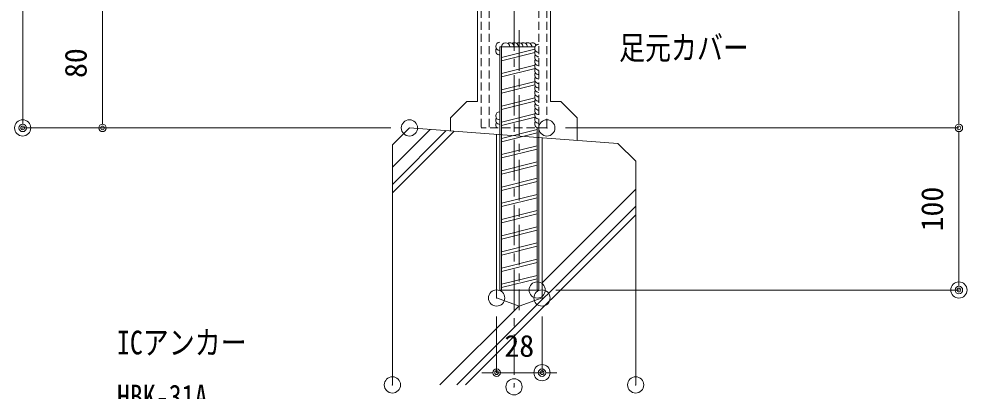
# Model space of a CAD drawing. Units: millimetres, scale not verified. Extents: x -3659 to 3659, y -1188 to 1188.
# Drawn here: x 1798 to 2383, y -845 to -616 of the extents above; entities that cross this region are included whole.
import ezdxf
from ezdxf.enums import TextEntityAlignment as Align

# ---------------------------------------------------------------- set-up
doc = ezdxf.new("R2010")
doc.units = ezdxf.units.MM
doc.header["$LTSCALE"] = 20
doc.header["$PDMODE"] = 32
doc.header["$PDSIZE"] = 10
doc.linetypes.add('USER1', pattern=[2, 1.25, -0.25, 0.25, -0.25])
doc.linetypes.add('USER3', pattern=[0.375, 0.25, -0.125])
for name, color, linetype, lineweight in [('0-0_0', 7, 'Continuous', 18), ('0-1_DEFPOINTS', 7, 'Continuous', 18), ('0-3_アンカー', 4, 'Continuous', 18), ('0-7_2躯体線', 4, 'Continuous', 18), ('0-8_3中心線', 2, 'USER1', 18), ('0-A_1手摺寸法', 7, 'Continuous', 18)]:
    doc.layers.add(name, color=color, linetype=linetype, lineweight=lineweight)
doc.styles.add('ＭＳ ゴシック', font='')
doc.styles.get('ＭＳ ゴシック').set_extended_font_data('MS Gothic')

# ---------------------------------------------------------------- blocks, each defined once
blk = doc.blocks.new('_ORIGIN2')
at = {"layer": '0-0_0'}
blk.add_line((-0.5, 0), (-1, 0), dxfattribs=at)
for radius in [0.5, 0.25]:
    blk.add_circle((0, 0), radius, dxfattribs=at)
blk = doc.blocks.new('D73')
at = {"layer": '0-1_DEFPOINTS'}
for p in [(3968.27, -178.95), (4203.48, -178.95), (4157.48, -258.95)]:
    blk.add_point(p, dxfattribs=at)
at = {"layer": '0-A_1手摺寸法'}
for p, q in [((4191.98, -178.95), (3968.27, -178.95)), ((3968.27, -254.35), (3968.27, -183.55)), ((4145.98, -258.95), (3968.27, -258.95))]:
    blk.add_line(p, q, dxfattribs=at)
at = {"layer": '0-A_1手摺寸法', "xscale": 4.6, "yscale": 4.6}
for p, rotation in [((3968.27, -178.95), 90), ((3968.27, -258.95), 270)]:
    blk.add_blockref('_ORIGIN2', p, dxfattribs=dict(at, rotation=rotation))
at = {"layer": '0-A_1手摺寸法', "style": 'ＭＳ ゴシック'}
blk.add_text('80', height=13.49, rotation=90, dxfattribs=at).set_placement((3962.52, -228.15), align=Align.BOTTOM_LEFT)
blk = doc.blocks.new('D90')
at = {"layer": '0-1_DEFPOINTS'}
for p in [(3919.04, -258.95), (4157.48, -258.95)]:
    blk.add_point(p, dxfattribs=at)
at = {"layer": '0-A_1手摺寸法'}
for p, q in [((3919.04, 836.45), (3919.04, -254.35)), ((4145.98, -258.95), (3919.04, -258.95))]:
    blk.add_line(p, q, dxfattribs=at)
at = {"layer": '0-A_1手摺寸法', "xscale": 4.6, "yscale": 4.6, "rotation": 270}
blk.add_blockref('_ORIGIN2', (3919.04, -258.95), dxfattribs=at)
blk = doc.blocks.new('D107')
at = {"layer": '0-1_DEFPOINTS'}
for p in [(4146.98, -417.49), (4221.98, -418.68), (4221.98, -458.7)]:
    blk.add_point(p, dxfattribs=at)
at = {"layer": '0-A_1手摺寸法'}
for p, q in [((4146.98, -428.99), (4146.98, -458.7)), ((4221.98, -430.18), (4221.98, -458.7)), ((4151.58, -458.7), (4217.38, -458.7))]:
    blk.add_line(p, q, dxfattribs=at)
at = {"layer": '0-A_1手摺寸法', "xscale": 4.6, "yscale": 4.6, "rotation": 180}
blk.add_blockref('_ORIGIN2', (4146.98, -458.7), dxfattribs=at)
at = {"layer": '0-A_1手摺寸法', "xscale": 4.6, "yscale": 4.6}
blk.add_blockref('_ORIGIN2', (4221.98, -458.7), dxfattribs=at)
at = {"layer": '0-A_1手摺寸法', "style": 'ＭＳ ゴシック'}
blk.add_text('75', height=13.49, dxfattribs=at).set_placement((4175.28, -452.95), align=Align.BOTTOM_LEFT)
blk = doc.blocks.new('D108')
at = {"layer": '0-1_DEFPOINTS'}
for p in [(4221.98, -418.68), (4296.98, -417.49), (4296.98, -458.7)]:
    blk.add_point(p, dxfattribs=at)
at = {"layer": '0-A_1手摺寸法'}
for p, q in [((4221.98, -430.18), (4221.98, -458.7)), ((4296.98, -428.99), (4296.98, -458.7)), ((4226.58, -458.7), (4292.38, -458.7))]:
    blk.add_line(p, q, dxfattribs=at)
at = {"layer": '0-A_1手摺寸法', "xscale": 4.6, "yscale": 4.6, "rotation": 180}
blk.add_blockref('_ORIGIN2', (4221.98, -458.7), dxfattribs=at)
at = {"layer": '0-A_1手摺寸法', "xscale": 4.6, "yscale": 4.6}
blk.add_blockref('_ORIGIN2', (4296.98, -458.7), dxfattribs=at)
at = {"layer": '0-A_1手摺寸法', "style": 'ＭＳ ゴシック'}
blk.add_text('75', height=13.49, dxfattribs=at).set_placement((4250.28, -452.95), align=Align.BOTTOM_LEFT)
blk = doc.blocks.new('D111')
at = {"layer": '0-1_DEFPOINTS'}
blk.add_point((4242.23, -258.95), dxfattribs=at)
at = {"layer": '0-A_1手摺寸法'}
for p, q in [((4496.27, -254.35), (4496.27, 536.45)), ((4253.73, -258.95), (4496.27, -258.95))]:
    blk.add_line(p, q, dxfattribs=at)
at = {"layer": '0-A_1手摺寸法', "xscale": 4.6, "yscale": 4.6, "rotation": 270}
blk.add_blockref('_ORIGIN2', (4496.27, -258.95), dxfattribs=at)
blk = doc.blocks.new('D167')
at = {"layer": '0-1_DEFPOINTS'}
for p in [(4211.23, -363.85), (4239.23, -363.85), (4239.23, -409.93)]:
    blk.add_point(p, dxfattribs=at)
at = {"layer": '0-A_1手摺寸法'}
for p, q in [((4211.23, -375.35), (4211.23, -409.93)), ((4239.23, -375.35), (4239.23, -409.93)), ((4206.63, -409.93), (4202.03, -409.93)), ((4211.23, -409.93), (4239.23, -409.93)), ((4243.83, -409.93), (4248.43, -409.93))]:
    blk.add_line(p, q, dxfattribs=at)
at = {"layer": '0-A_1手摺寸法', "xscale": 4.6, "yscale": 4.6}
blk.add_blockref('_ORIGIN2', (4211.23, -409.93), dxfattribs=at)
at = {"layer": '0-A_1手摺寸法', "xscale": 4.6, "yscale": 4.6, "rotation": 180}
blk.add_blockref('_ORIGIN2', (4239.23, -409.93), dxfattribs=at)
at = {"layer": '0-A_1手摺寸法', "style": 'ＭＳ ゴシック'}
blk.add_text('28', height=13.49, dxfattribs=at).set_placement((4216.03, -404.18), align=Align.BOTTOM_LEFT)
blk = doc.blocks.new('D168')
at = {"layer": '0-1_DEFPOINTS'}
for p in [(4242.23, -258.95), (4236.23, -358.95), (4496.27, -358.95)]:
    blk.add_point(p, dxfattribs=at)
at = {"layer": '0-A_1手摺寸法'}
for p, q in [((4253.73, -258.95), (4496.27, -258.95)), ((4496.27, -263.55), (4496.27, -354.35)), ((4247.73, -358.95), (4496.27, -358.95))]:
    blk.add_line(p, q, dxfattribs=at)
at = {"layer": '0-A_1手摺寸法', "xscale": 4.6, "yscale": 4.6}
for p, rotation in [((4496.27, -258.95), 90), ((4496.27, -358.95), 270)]:
    blk.add_blockref('_ORIGIN2', p, dxfattribs=dict(at, rotation=rotation))
at = {"layer": '0-A_1手摺寸法', "style": 'ＭＳ ゴシック'}
blk.add_text('100', height=13.49, rotation=90, dxfattribs=at).set_placement((4490.52, -322.75), align=Align.BOTTOM_LEFT)

msp = doc.modelspace()

# ---------------------------------------------------------------- linework, layer by layer
at = {"layer": '0-0_0'}
for p, q in [((2080.83, -174.88), (2080.83, -666.69)), ((2125.83, -174.88), (2125.83, -666.69)), ((2064.2, -676.69), (2074.2, -666.69)), ((2074.2, -666.69), (2080.83, -666.69)), ((2125.83, -666.69), (2132.2, -666.69)), ((2142.2, -676.69), (2132.2, -666.69)), ((2064.2, -676.69), (2064.2, -684.79)), ((2142.2, -676.69), (2142.2, -690.61))]:
    msp.add_line(p, q, dxfattribs=at)
at = {"layer": '0-3_アンカー', "linetype": 'USER3'}
for p, q in [((2083.08, -174.88), (2083.08, -682.89)), ((2088.08, -174.88), (2088.08, -682.89)), ((2118.58, -174.88), (2118.58, -682.89)), ((2123.58, -174.88), (2123.58, -682.89)), ((2123.58, -682.89), (2083.08, -682.89))]:
    msp.add_line(p, q, dxfattribs=at)
at = {"layer": '0-3_アンカー'}
for p, q in [((2094.58, -632.89), (2116.21, -632.89)), ((2094.58, -632.89), (2094.58, -782.89)), ((2095.58, -632.89), (2095.58, -782.89)), ((2116.09, -634.24), (2095.58, -639.37)), ((2116.06, -636.31), (2095.58, -641.43)), ((2116.1, -644.24), (2095.58, -649.37)), ((2116.39, -646.23), (2095.58, -651.43)), ((2116.36, -654.17), (2095.58, -659.37)), ((2116.12, -656.29), (2095.58, -661.43)), ((2116.07, -664.24), (2095.58, -669.37)), ((2116.08, -666.3), (2095.58, -671.43)), ((2116.14, -674.23), (2095.58, -679.37)), ((2116.43, -676.22), (2095.58, -681.43)), ((2117.58, -683.87), (2095.58, -689.37)), ((2117.58, -682.89), (2117.58, -782.89)), ((2118.58, -682.89), (2118.58, -782.89)), ((2117.58, -685.93), (2095.58, -691.43)), ((2117.58, -693.87), (2095.58, -699.37)), ((2117.58, -695.93), (2095.58, -701.43)), ((2117.58, -703.87), (2095.58, -709.37)), ((2117.58, -705.93), (2095.58, -711.43)), ((2117.58, -713.87), (2095.58, -719.37)), ((2117.58, -715.93), (2095.58, -721.43)), ((2117.58, -723.87), (2095.58, -729.37)), ((2117.58, -725.93), (2095.58, -731.43)), ((2117.58, -733.87), (2095.58, -739.37)), ((2117.58, -735.93), (2095.58, -741.43)), ((2117.58, -743.87), (2095.58, -749.37)), ((2117.58, -745.93), (2095.58, -751.43)), ((2117.58, -753.87), (2095.58, -759.37)), ((2117.58, -755.93), (2095.58, -761.43)), ((2117.58, -763.87), (2095.58, -769.37)), ((2117.58, -765.93), (2095.58, -771.43)), ((2117.58, -773.87), (2095.58, -779.37)), ((2117.58, -775.93), (2095.58, -781.43)), ((2094.58, -782.89), (2118.58, -782.89))]:
    msp.add_line(p, q, dxfattribs=at)
for centre, start, end in [((2094.58, -632.62), 90, 270), ((2098.11, -632.89), 0, 180), ((2100.85, -632.89), 0, 122.76881), ((2103.59, -632.89), 0, 122.76881), ((2106.33, -632.89), 0, 122.76881), ((2109.07, -632.89), 0, 122.76881), ((2111.81, -632.89), 0, 122.76881), ((2114.55, -632.89), 22.73398, 122.76881), ((2118.58, -633.79), 90, 270), ((2094.58, -635.36), 147.23119, 270), ((2118.58, -636.53), 147.23119, 270), ((2118.58, -639.27), 147.23119, 270), ((2118.58, -642.01), 147.23119, 270), ((2118.58, -644.75), 147.23119, 270), ((2118.58, -647.49), 147.23119, 270), ((2118.58, -650.23), 147.23119, 270), ((2118.58, -652.97), 147.23119, 270), ((2118.58, -655.71), 147.23119, 270), ((2118.58, -658.45), 147.23119, 270), ((2118.58, -661.19), 147.23119, 270), ((2118.58, -663.92), 147.23119, 270), ((2118.58, -666.66), 147.23119, 270), ((2118.58, -669.4), 147.23119, 270), ((2118.58, -672.14), 147.23119, 270), ((2094.58, -675.42), 90, 270), ((2094.58, -678.16), 147.23119, 270), ((2118.58, -674.88), 147.23119, 270), ((2118.58, -677.62), 147.23119, 270), ((2094.58, -680.9), 147.23119, 231.85813), ((2118.58, -680.36), 147.23119, 270)]:
    msp.add_arc(centre, 2.53, start, end, dxfattribs=at)
at = {"layer": '0-7_2躯体線'}
for p, q in [((2038.84, -682.89), (2028.33, -693.4)), ((2028.33, -707.11), (2051.6, -683.85)), ((2167.42, -692.49), (2038.84, -682.89)), ((2028.33, -717.72), (2061.47, -684.58)), ((2028.33, -723.02), (2066.4, -684.95)), ((2092.58, -686.9), (2092.58, -787.8)), ((2120.58, -688.99), (2120.58, -787.8)), ((2028.33, -841.43), (2028.33, -693.4)), ((2178.33, -703.4), (2167.42, -692.49)), ((2178.33, -841.43), (2178.33, -703.4)), ((2120.58, -778.35), (2178.33, -720.6)), ((2068.11, -841.43), (2178.33, -731.21)), ((2073.4, -841.43), (2178.33, -736.5)), ((2106.58, -792.89), (2092.58, -787.8)), ((2106.58, -792.89), (2120.58, -787.8)), ((2057.5, -841.43), (2106.18, -792.75))]:
    msp.add_line(p, q, dxfattribs=at)
at = {"layer": '0-8_3中心線'}
for p, q in [((2103.33, 469.74), (2103.33, -842.62)), ((2106.58, -622.65), (2106.58, -795.29))]:
    msp.add_line(p, q, dxfattribs=at)

# ---------------------------------------------------------------- block references
at = {"layer": '0-A_1手摺寸法'}
for name in ['D90', 'D111', 'D73', 'D168', 'D167', 'D107', 'D108']:
    msp.add_blockref(name, (-2118.65, -423.94), dxfattribs=at)

# ---------------------------------------------------------------- texts
at = {"layer": '0-0_0', "style": 'ＭＳ ゴシック', "width": 0.8}
for s, p in [('足元カバー', (2168.09, -645.14)), ('ICアンカー ', (1858.5, -826.99)), ('HBK-31A', (1858.5, -860.32))]:
    msp.add_text(s, height=14.66, dxfattribs=at).set_placement(p, align=Align.BOTTOM_LEFT)

doc.saveas('drawing.dxf')
